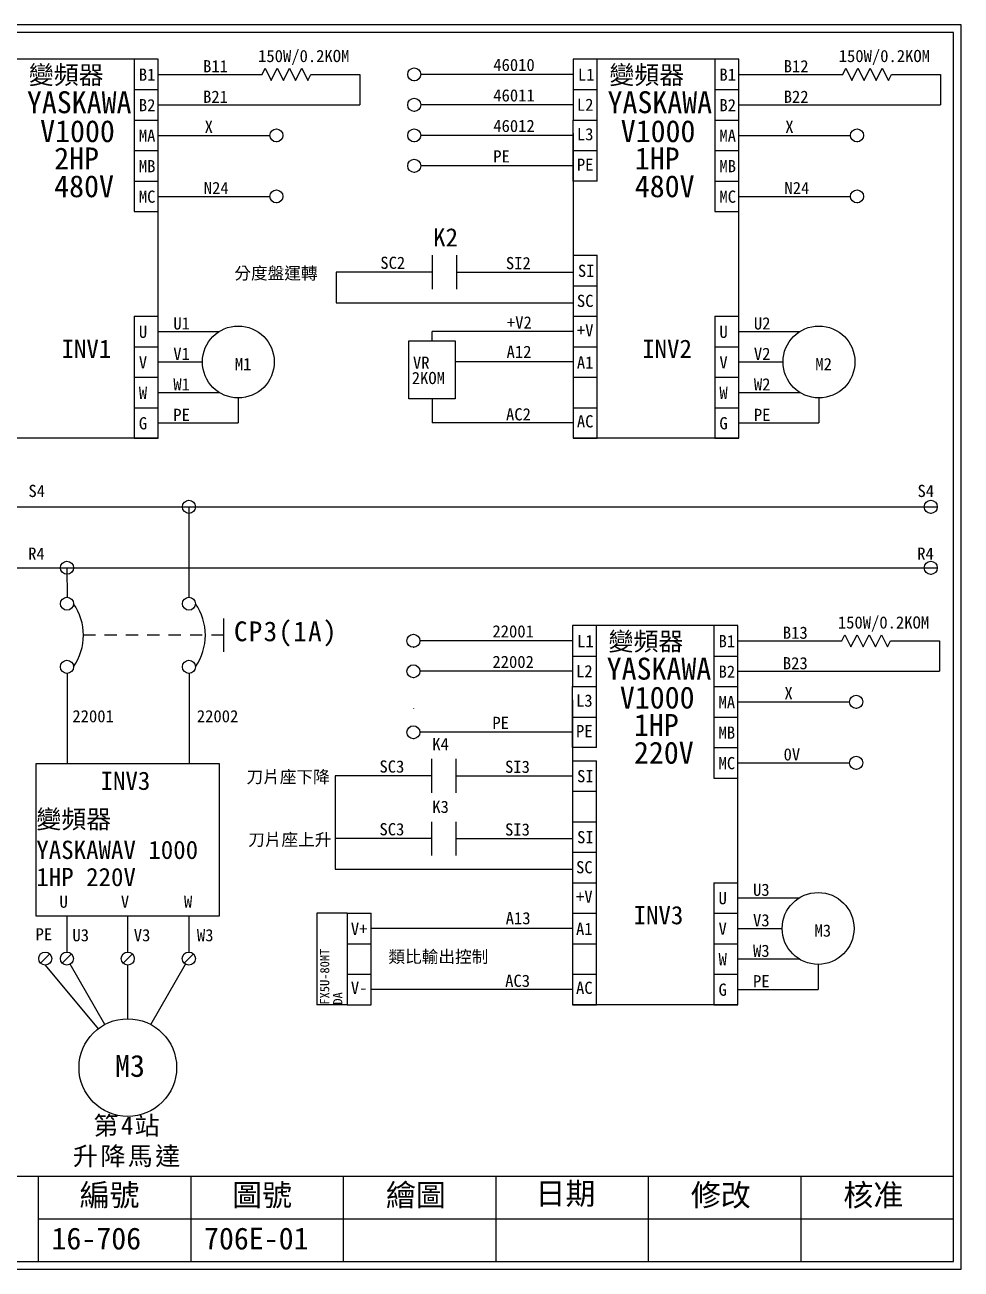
# Model space of a CAD drawing. Extents: x 10 to 297, y 3 to 207.
# Drawn here: x 143.5 to 297, y 3 to 207 of the extents above; entities that cross this region are included whole.
import ezdxf

# ---------------------------------------------------------------- set-up
doc = ezdxf.new("R2010")
doc.units = 0
doc.linetypes.add('HIDDEN9', pattern=[3.5, 2, -1.5])
doc.layers.get('0').update_dxf_attribs({"linetype": 'CONTINUOUS'})
doc.layers.add('圖框層', color=7, linetype='CONTINUOUS')
doc.layers.add('標尺寸層', color=3, linetype='CONTINUOUS')
doc.styles.add('STSL', font='kaiu.ttf')
doc.styles.add('標楷體', font='kaiu.ttf')

msp = doc.modelspace()

# ---------------------------------------------------------------- linework, layer by layer
at = {"color": 7}
for p, q in [((165.35, 201.36), (138.2, 201.36)), ((161.4, 201.36), (161.4, 196.36)), ((165.35, 139.21), (165.35, 201.36)), ((165.35, 196.36), (165.35, 201.36)), ((260.54, 201.36), (233.4, 201.36)), ((233.4, 201.36), (233.4, 196.36)), ((237.34, 196.36), (237.34, 201.36)), ((256.6, 201.36), (256.6, 196.36)), ((260.54, 139.21), (260.54, 201.36)), ((260.54, 196.36), (260.54, 201.36)), ((165.35, 198.86), (182.38, 198.86)), ((182.38, 198.86), (182.88, 199.86)), ((182.88, 199.86), (183.88, 197.86)), ((183.88, 197.86), (184.88, 199.86)), ((184.88, 199.86), (185.88, 197.86)), ((185.88, 197.86), (186.88, 199.86)), ((186.88, 199.86), (187.88, 197.86)), ((187.88, 197.86), (188.88, 199.86)), ((188.88, 199.86), (189.88, 197.86)), ((189.88, 197.86), (190.38, 198.86)), ((190.38, 198.86), (198.41, 198.86)), ((198.41, 198.86), (198.41, 193.86)), ((260.54, 198.86), (277.58, 198.86)), ((277.58, 198.86), (278.08, 199.86)), ((278.08, 199.86), (279.08, 197.86)), ((279.08, 197.86), (280.08, 199.86)), ((280.08, 199.86), (281.08, 197.86)), ((281.08, 197.86), (282.08, 199.86)), ((282.08, 199.86), (283.08, 197.86)), ((283.08, 197.86), (284.08, 199.86)), ((284.08, 199.86), (285.08, 197.86)), ((285.08, 197.86), (285.58, 198.86)), ((285.58, 198.86), (293.61, 198.86)), ((293.61, 198.86), (293.61, 193.86)), ((161.4, 196.36), (165.35, 196.36)), ((161.4, 196.36), (161.4, 191.36)), ((165.35, 191.36), (165.35, 196.36)), ((233.4, 196.36), (233.4, 191.36)), ((233.4, 196.36), (237.34, 196.36)), ((237.34, 191.36), (237.34, 196.36)), ((256.6, 196.36), (260.54, 196.36)), ((256.6, 196.36), (256.6, 191.36)), ((260.54, 191.36), (260.54, 196.36)), ((165.35, 193.86), (198.41, 193.86)), ((260.54, 193.86), (293.61, 193.86)), ((161.4, 191.36), (165.35, 191.36)), ((161.4, 191.36), (161.4, 186.36)), ((165.35, 186.36), (165.35, 191.36)), ((233.4, 191.36), (237.34, 191.36)), ((237.34, 186.36), (237.34, 191.36)), ((256.6, 191.36), (260.54, 191.36)), ((256.6, 191.36), (256.6, 186.36)), ((260.54, 186.36), (260.54, 191.36)), ((233.4, 189.21), (233.4, 139.21)), ((161.4, 186.36), (165.35, 186.36)), ((161.4, 186.36), (161.4, 181.36)), ((165.35, 181.36), (165.35, 186.36)), ((233.4, 186.36), (237.34, 186.36)), ((233.4, 186.36), (237.34, 186.36)), ((237.34, 181.36), (237.34, 186.36)), ((256.6, 186.36), (260.54, 186.36)), ((256.6, 186.36), (256.6, 181.36)), ((260.54, 181.36), (260.54, 186.36)), ((161.4, 181.36), (165.35, 181.36)), ((161.4, 181.36), (165.35, 181.36)), ((161.4, 181.36), (161.4, 176.36)), ((165.35, 176.36), (165.35, 181.36)), ((256.6, 181.36), (260.54, 181.36)), ((256.6, 181.36), (260.54, 181.36)), ((256.6, 181.36), (256.6, 176.36)), ((260.54, 176.36), (260.54, 181.36)), ((161.4, 176.36), (165.35, 176.36)), ((256.6, 176.36), (260.54, 176.36)), ((233.4, 169.21), (233.4, 164.21)), ((233.4, 169.21), (237.34, 169.21)), ((237.34, 164.21), (237.34, 169.21)), ((210.3, 166.43), (194.53, 166.43)), ((194.53, 166.43), (194.53, 161.43)), ((214.27, 166.43), (233.4, 166.43)), ((233.4, 164.21), (233.4, 159.21)), ((233.4, 164.21), (237.34, 164.21)), ((237.34, 159.21), (237.34, 164.21)), ((194.53, 161.43), (233.4, 161.43)), ((161.4, 159.21), (165.35, 159.21)), ((161.4, 159.21), (161.4, 154.21)), ((165.35, 154.21), (165.35, 159.21)), ((233.4, 159.21), (237.34, 159.21)), ((237.34, 154.21), (237.34, 159.21)), ((256.6, 159.21), (260.54, 159.21)), ((256.6, 159.21), (256.6, 154.21)), ((260.54, 154.21), (260.54, 159.21)), ((206.46, 155.16), (214.05, 155.16)), ((206.46, 145.69), (206.46, 155.16)), ((210.25, 155.16), (210.25, 156.71)), ((233.4, 156.71), (210.25, 156.71)), ((214.05, 155.16), (214.05, 145.69)), ((161.4, 154.21), (165.35, 154.21)), ((161.4, 154.21), (161.4, 149.21)), ((165.35, 149.21), (165.35, 154.21)), ((233.4, 154.21), (237.34, 154.21)), ((237.34, 149.21), (237.34, 154.21)), ((256.6, 154.21), (260.54, 154.21)), ((256.6, 154.21), (256.6, 149.21)), ((260.54, 149.21), (260.54, 154.21)), ((233.4, 151.71), (214.05, 151.71)), ((161.4, 149.21), (165.35, 149.21)), ((161.4, 149.21), (161.4, 144.21)), ((165.35, 144.21), (165.35, 149.21)), ((233.4, 149.21), (237.34, 149.21)), ((237.34, 144.21), (237.34, 149.21)), ((256.6, 149.21), (260.54, 149.21)), ((256.6, 149.21), (256.6, 144.21)), ((260.54, 144.21), (260.54, 149.21)), ((214.05, 145.69), (206.46, 145.69)), ((210.25, 145.69), (210.25, 141.71)), ((161.4, 144.21), (165.35, 144.21)), ((161.4, 144.21), (165.35, 144.21)), ((161.4, 144.21), (161.4, 139.21)), ((165.35, 139.21), (165.35, 144.21)), ((233.4, 144.21), (237.34, 144.21)), ((237.34, 139.21), (237.34, 144.21)), ((256.6, 144.21), (260.54, 144.21)), ((256.6, 144.21), (260.54, 144.21)), ((256.6, 144.21), (256.6, 139.21)), ((260.54, 139.21), (260.54, 144.21)), ((233.4, 141.71), (210.25, 141.71)), ((165.35, 139.21), (138.2, 139.21)), ((161.4, 139.21), (165.35, 139.21)), ((260.54, 139.21), (233.4, 139.21)), ((233.4, 139.21), (237.34, 139.21)), ((256.6, 139.21), (260.54, 139.21)), ((150.4, 117.96), (150.41, 113.15)), ((260.4, 108.5), (233.26, 108.5)), ((233.26, 108.5), (233.26, 103.5)), ((237.2, 103.5), (237.2, 108.5)), ((256.46, 108.5), (256.46, 103.5)), ((260.4, 46.35), (260.4, 108.5)), ((260.4, 103.5), (260.4, 108.5)), ((277.44, 106), (277.94, 107)), ((277.94, 107), (278.94, 105)), ((278.94, 105), (279.94, 107)), ((279.94, 107), (280.94, 105)), ((280.94, 105), (281.94, 107)), ((281.94, 107), (282.94, 105)), ((282.94, 105), (283.94, 107)), ((283.94, 107), (284.94, 105)), ((260.4, 106), (277.44, 106)), ((284.94, 105), (285.44, 106)), ((285.44, 106), (293.47, 106)), ((293.47, 106), (293.47, 101)), ((233.26, 103.5), (233.26, 98.5)), ((233.26, 103.5), (237.2, 103.5)), ((237.2, 98.5), (237.2, 103.5)), ((256.46, 103.5), (260.4, 103.5)), ((256.46, 103.5), (256.46, 98.5)), ((260.4, 98.5), (260.4, 103.5)), ((260.4, 101), (293.47, 101)), ((233.26, 98.5), (237.2, 98.5)), ((237.2, 93.5), (237.2, 98.5)), ((256.46, 98.5), (260.4, 98.5)), ((256.46, 98.5), (256.46, 93.5)), ((260.4, 93.5), (260.4, 98.5)), ((233.26, 96.35), (233.26, 46.35)), ((233.26, 93.5), (237.2, 93.5)), ((233.26, 93.5), (237.2, 93.5)), ((237.2, 88.5), (237.2, 93.5)), ((256.46, 93.5), (260.4, 93.5)), ((256.46, 93.5), (256.46, 88.5)), ((260.4, 88.5), (260.4, 93.5)), ((256.46, 88.5), (260.4, 88.5)), ((256.46, 88.5), (260.4, 88.5)), ((256.46, 88.5), (256.46, 83.5)), ((260.4, 83.5), (260.4, 88.5)), ((233.26, 86.35), (233.26, 81.35)), ((233.26, 86.35), (237.2, 86.35)), ((237.2, 81.35), (237.2, 86.35)), ((194.39, 83.85), (194.39, 68.57)), ((210.16, 83.85), (194.39, 83.85)), ((214.13, 83.85), (233.26, 83.85)), ((256.46, 83.5), (260.4, 83.5)), ((233.26, 81.35), (233.26, 76.35)), ((233.26, 81.35), (237.2, 81.35)), ((233.26, 81.35), (237.2, 81.35)), ((237.2, 76.35), (237.2, 81.35)), ((233.26, 76.35), (233.26, 71.35)), ((233.26, 76.35), (237.2, 76.35)), ((233.26, 76.35), (237.2, 76.35)), ((237.2, 71.35), (237.2, 76.35)), ((210.16, 73.57), (194.39, 73.57)), ((214.13, 73.57), (233.26, 73.57)), ((233.26, 71.35), (233.26, 66.35)), ((233.26, 71.35), (237.2, 71.35)), ((237.2, 66.35), (237.2, 71.35)), ((194.39, 68.57), (233.26, 68.57)), ((233.26, 66.35), (237.2, 66.35)), ((237.2, 61.35), (237.2, 66.35)), ((256.46, 66.35), (260.4, 66.35)), ((256.46, 66.35), (256.46, 61.35)), ((260.4, 61.35), (260.4, 66.35)), ((196.34, 61.35), (200.28, 61.35)), ((200.28, 56.35), (200.28, 61.35)), ((233.26, 61.35), (237.2, 61.35)), ((237.2, 56.35), (237.2, 61.35)), ((256.46, 61.35), (260.4, 61.35)), ((256.46, 61.35), (256.46, 56.35)), ((260.4, 56.35), (260.4, 61.35)), ((170.38, 60.87), (170.38, 54.98)), ((196.34, 56.35), (200.28, 56.35)), ((200.28, 51.35), (200.28, 56.35)), ((233.26, 56.35), (237.2, 56.35)), ((237.2, 51.35), (237.2, 56.35)), ((256.46, 56.35), (260.4, 56.35)), ((256.46, 56.35), (256.46, 51.35)), ((260.4, 51.35), (260.4, 56.35)), ((147.6, 54.67), (146.08, 53.16)), ((151.14, 54.67), (149.62, 53.16)), ((161.12, 54.67), (159.61, 53.15)), ((171.14, 54.67), (169.62, 53.16)), ((156.6, 43.1), (150.91, 52.99)), ((164.13, 43.1), (169.83, 53)), ((196.34, 51.35), (200.28, 51.35)), ((200.28, 46.35), (200.28, 51.35)), ((233.26, 51.35), (237.2, 51.35)), ((237.2, 46.35), (237.2, 51.35)), ((256.46, 51.35), (260.4, 51.35)), ((256.46, 51.35), (260.4, 51.35)), ((256.46, 51.35), (256.46, 46.35)), ((260.4, 46.35), (260.4, 51.35)), ((196.34, 46.35), (200.28, 46.35)), ((260.4, 46.35), (233.26, 46.35)), ((233.26, 46.35), (237.2, 46.35)), ((256.46, 46.35), (260.4, 46.35))]:
    msp.add_line(p, q, dxfattribs=at)
at = {"color": 7, "linetype": 'HIDDEN9'}
msp.add_line((176.07, 106.91), (153.1, 106.91), dxfattribs=at)
at = {"color": 7}
for centre, radius in [((207.33, 198.86), 1.07), ((207.33, 193.86), 1.07), ((184.73, 188.86), 1.07), ((207.33, 188.86), 1.07), ((279.93, 188.86), 1.07), ((207.33, 183.86), 1.07), ((184.73, 178.86), 1.07), ((279.93, 178.86), 1.07), ((170.4, 127.96), 1.07), ((292.02, 127.96), 1.07), ((150.4, 117.97), 1.07), ((292.02, 117.96), 1.07), ((150.4, 112.08), 1.07), ((170.4, 112.08), 1.07), ((207.19, 106), 1.07), ((150.4, 101.73), 1.07), ((170.4, 101.73), 1.07), ((207.19, 101), 1.07), ((279.79, 96), 1.07), ((207.19, 91), 1.07), ((279.79, 86), 1.07), ((146.84, 53.91), 1.07), ((150.38, 53.91), 1.07), ((160.36, 53.91), 1.07), ((170.38, 53.91), 1.07), ((160.37, 36.04), 8)]:
    msp.add_circle(centre, radius, dxfattribs=at)
for centre in [(144.04, 106.91), (164.04, 106.91)]:
    msp.add_arc(centre, 9.05, 325.1286, 34.8714, dxfattribs=at)
at = {"layer": '圖框層', "color": 7}
for p, q in [((297, 206.97), (10, 206.97)), ((297, 3), (297, 206.97)), ((295.75, 205.72), (11.25, 205.72)), ((295.75, 4.25), (295.75, 205.72)), ((11.25, 18.25), (295.75, 18.25)), ((145.75, 4.25), (145.75, 18.25)), ((170.75, 4.25), (170.75, 18.25)), ((195.75, 4.25), (195.75, 18.25)), ((220.75, 4.25), (220.75, 18.25)), ((245.75, 4.25), (245.75, 18.25)), ((270.75, 4.25), (270.75, 18.25)), ((145.75, 11.25), (295.75, 11.25)), ((11.25, 4.25), (295.75, 4.25)), ((10, 3), (297, 3))]:
    msp.add_line(p, q, dxfattribs=at)
at = {"layer": '標尺寸層', "color": 7}
for p, q in [((237.34, 201.36), (233.4, 201.36)), ((233.4, 198.86), (208.4, 198.86)), ((207.33, 197.79), (207.33, 197.72)), ((233.4, 193.86), (208.4, 193.86)), ((207.33, 192.79), (207.33, 192.72)), ((233.4, 186.36), (233.4, 191.36)), ((165.35, 188.86), (183.66, 188.86)), ((184.73, 187.79), (184.73, 187.72)), ((207.33, 187.79), (207.33, 187.72)), ((233.4, 188.86), (208.4, 188.86)), ((260.54, 188.86), (278.86, 188.86)), ((279.93, 187.79), (279.93, 187.72)), ((233.4, 181.36), (233.4, 186.36)), ((233.4, 183.86), (208.4, 183.86)), ((207.33, 182.79), (207.33, 182.72)), ((237.34, 181.36), (233.4, 181.36)), ((165.35, 178.86), (183.66, 178.86)), ((184.73, 177.79), (184.73, 177.72)), ((260.54, 178.86), (278.86, 178.86)), ((279.93, 177.79), (279.93, 177.72)), ((210.3, 169.21), (210.3, 163.64)), ((214.27, 169.21), (214.27, 163.64)), ((233.4, 159.21), (233.4, 154.21)), ((165.35, 156.71), (175.38, 156.71)), ((260.54, 156.71), (270.58, 156.71)), ((233.4, 154.21), (233.4, 149.21)), ((165.35, 151.71), (172.6, 151.71)), ((260.54, 151.71), (267.8, 151.71)), ((233.4, 149.21), (233.4, 144.21)), ((165.35, 146.71), (175.38, 146.71)), ((178.49, 145.82), (178.49, 141.71)), ((260.54, 146.71), (270.58, 146.71)), ((273.69, 145.82), (273.69, 141.71)), ((233.4, 144.21), (233.4, 139.21)), ((165.35, 141.71), (178.49, 141.71)), ((260.54, 141.71), (273.69, 141.71)), ((141.09, 127.96), (217.6, 127.96)), ((170.4, 127.96), (170.4, 113.15)), ((170.4, 126.89), (170.4, 126.82)), ((217.6, 127.96), (293.09, 127.96)), ((292.01, 126.89), (292.01, 126.82)), ((141.09, 117.96), (197.6, 117.96)), ((150.4, 116.89), (150.4, 116.83)), ((197.6, 117.96), (293.09, 117.96)), ((292.01, 116.89), (292.01, 116.82)), ((176.07, 109.64), (176.07, 104.18)), ((237.2, 108.5), (233.26, 108.5)), ((207.19, 104.93), (207.19, 104.86)), ((233.26, 106), (208.26, 106)), ((150.42, 100.66), (150.42, 85.87)), ((170.42, 100.66), (170.42, 85.88)), ((233.26, 101), (208.26, 101)), ((207.19, 99.93), (207.19, 99.86)), ((233.26, 93.5), (233.26, 98.5)), ((260.4, 96), (278.72, 96)), ((207.19, 94.93), (207.19, 94.86)), ((279.79, 94.93), (279.79, 94.86)), ((233.26, 88.5), (233.26, 93.5)), ((207.19, 89.93), (207.19, 89.86)), ((233.26, 91), (208.26, 91)), ((237.2, 88.5), (233.26, 88.5)), ((145.37, 85.87), (170.36, 85.88)), ((145.37, 60.87), (145.37, 85.87)), ((170.36, 85.88), (175.36, 85.88)), ((175.36, 85.88), (175.36, 60.88)), ((210.16, 86.64), (210.16, 81.07)), ((214.13, 86.64), (214.13, 81.07)), ((260.4, 86), (278.72, 86)), ((279.79, 84.93), (279.79, 84.86)), ((210.16, 76.35), (210.16, 70.79)), ((214.13, 76.35), (214.13, 70.79)), ((233.26, 66.35), (233.26, 61.35)), ((260.4, 63.85), (270.44, 63.85)), ((196.34, 61.35), (191.34, 61.35)), ((191.34, 61.35), (191.34, 46.35)), ((196.34, 61.35), (196.34, 56.35)), ((233.26, 61.35), (233.26, 56.35)), ((175.36, 60.88), (145.37, 60.87)), ((150.38, 60.87), (150.38, 54.98)), ((160.37, 54.98), (160.37, 60.87)), ((233.26, 58.85), (200.28, 58.85)), ((260.4, 58.85), (267.66, 58.85)), ((196.34, 56.35), (196.34, 51.35)), ((233.26, 56.35), (233.26, 51.35)), ((260.4, 53.85), (270.44, 53.85)), ((146.84, 52.84), (155.52, 42.4)), ((160.37, 44.04), (160.36, 52.84)), ((196.34, 51.35), (196.34, 46.35)), ((233.26, 51.35), (233.26, 46.35)), ((273.55, 52.97), (273.55, 48.85)), ((233.26, 48.85), (200.28, 48.85)), ((260.4, 48.85), (273.55, 48.85)), ((196.34, 46.35), (191.34, 46.35))]:
    msp.add_line(p, q, dxfattribs=at)
for centre in [(178.49, 151.71), (273.69, 151.71), (273.55, 58.85)]:
    msp.add_circle(centre, 5.89, dxfattribs=at)

# ---------------------------------------------------------------- texts
at = {"color": 7, "attachment_point": 2, "style": '標楷體'}
for s, insert, char_height, width in [('\\pt6.5;{\\T1.1;CP3(1A)}', (186.29, 109.18), 3.25, 20.4577), ('{\\T1.1;第4站\\P升降馬達}', (160.37, 28.04), 3, 27.9333)]:
    msp.add_mtext(s, dxfattribs=dict(at, insert=insert, char_height=char_height, width=width))
at = {"layer": '圖框層', "color": 7, "style": 'STSL'}
for s, height, p in [('150W/0.2KOM', 2, (181.73, 200.87)), ('150W/0.2KOM', 2, (276.93, 200.87)), ('變頻器', 3, (144.13, 197.27)), ('B11', 2, (172.71, 199.19)), ('46010', 2, (220.29, 199.41)), ('變頻器', 3, (239.32, 197.27)), ('B12', 2, (267.91, 199.19)), ('B1', 2, (162.18, 197.81)), ('L1', 2, (234.17, 197.81)), ('B1', 2, (257.37, 197.81)), ('YASKAWA', 3.6, (143.83, 192.49)), ('B21', 2, (172.71, 194.19)), ('46011', 2, (220.29, 194.41)), ('YASKAWA', 3.6, (239.03, 192.49)), ('B22', 2, (267.91, 194.19)), ('B2', 2, (162.18, 192.81)), ('L2', 2, (234, 192.88)), ('B2', 2, (257.37, 192.81)), ('V1000', 3.6, (146, 187.75)), ('MA', 2, (162.18, 187.81)), ('X', 2, (172.97, 189.27)), ('46012', 2, (220.29, 189.41)), ('L3', 2, (234, 188.05)), ('V1000', 3.6, (241.19, 187.75)), ('MA', 2, (257.37, 187.81)), ('X', 2, (268.17, 189.27)), ('2HP', 3.6, (148.3, 183.27)), ('PE', 2, (220.29, 184.41)), ('1HP', 3.6, (243.5, 183.27)), ('MB', 2, (162.18, 182.81)), ('PE', 2, (234, 183.05)), ('MB', 2, (257.37, 182.81)), ('480V', 3.6, (148.3, 178.72)), ('480V', 3.6, (243.5, 178.72)), ('MC', 2, (162.18, 177.81)), ('N24', 2, (172.83, 179.23)), ('MC', 2, (257.37, 177.81)), ('N24', 2, (268.03, 179.23)), ('K2', 3, (210.43, 170.64)), ('分度盤運轉', 2, (177.84, 165.26)), ('SC2', 2, (201.77, 166.97)), ('SI2', 2, (222.36, 166.92)), ('SI', 2, (234.17, 165.66)), ('SC', 2, (234, 160.73)), ('+V2', 2, (222.53, 157.19)), ('U', 2, (162.18, 155.66)), ('U1', 2, (167.83, 157.04)), ('+V', 2, (234, 155.9)), ('U', 2, (257.37, 155.66)), ('U2', 2, (263.02, 157.04)), ('INV1', 3, (149.5, 152.38)), ('INV2', 3, (244.7, 152.38)), ('V1', 2, (167.83, 152.04)), ('A12', 2, (222.47, 152.38)), ('V2', 2, (263.02, 152.04)), ('V', 2, (162.18, 150.66)), ('M1', 2, (177.91, 150.36)), ('VR', 2, (207.12, 150.59)), ('A1', 2, (234, 150.63)), ('V', 2, (257.37, 150.66)), ('M2', 2, (273.1, 150.36)), ('W1', 2, (167.83, 147.04)), ('2KOM', 2, (206.93, 148.08)), ('W2', 2, (263.02, 147.04)), ('W', 2, (162.18, 145.66)), ('W', 2, (257.37, 145.66)), ('PE', 2, (167.83, 142.04)), ('AC2', 2, (222.38, 142.13)), ('AC', 2, (234, 140.98)), ('PE', 2, (263.02, 142.04)), ('G', 2, (162.18, 140.66)), ('G', 2, (257.37, 140.66)), ('S4', 2, (144.08, 129.57)), ('S4', 2, (289.85, 129.57)), ('R4', 2, (144.03, 119.29)), ('R4', 2, (289.8, 119.29)), ('150W/0.2KOM', 2, (276.79, 108.01)), ('22001', 2, (220.15, 106.55)), ('B13', 2, (267.77, 106.33)), ('L1', 2, (234.03, 104.95)), ('變頻器', 3, (239.18, 104.41)), ('B1', 2, (257.23, 104.95)), ('22002', 2, (220.15, 101.55)), ('L2', 2, (233.86, 100.02)), ('YASKAWA', 3.6, (238.89, 99.63)), ('B23', 2, (267.77, 101.33)), ('B2', 2, (257.23, 99.95)), ('V1000', 3.6, (241.05, 94.9)), ('X', 2, (268.03, 96.42)), ('L3', 2, (233.86, 95.2)), ('MA', 2, (257.23, 94.95)), ('22001', 2, (151.28, 92.64)), ('22002', 2, (171.69, 92.64)), ('1HP', 3.6, (243.36, 90.41)), ('PE', 2, (220.15, 91.55)), ('PE', 2, (233.86, 90.2)), ('MB', 2, (257.23, 89.95)), ('K4', 2, (210.29, 88.07)), ('220V', 3.6, (243.36, 85.86)), ('0V', 2, (267.89, 86.38)), ('SC3', 2, (201.63, 84.39)), ('SI3', 2, (222.22, 84.35)), ('MC', 2, (257.23, 84.95)), ('INV3', 3, (155.9, 81.56)), ('刀片座下降', 2, (179.83, 82.69)), ('SI', 2, (234.03, 82.81)), ('K3', 2, (210.29, 77.79)), ('變頻器', 3, (145.37, 75.26)), ('SC3', 2, (201.63, 74.11)), ('SI3', 2, (222.22, 74.07)), ('刀片座上升', 2, (180.1, 72.41)), ('SI', 2, (234.03, 72.81)), ('YASKAWAV 1000', 3, (145.37, 70.23)), ('SC', 2, (233.86, 67.88)), ('1HP 220V', 3, (145.37, 65.78)), ('U3', 2, (262.88, 64.19)), ('U', 2, (149.17, 62.24)), ('V', 2, (159.23, 62.24)), ('W', 2, (169.58, 62.24)), ('+V', 2, (233.86, 63.05)), ('U', 2, (257.23, 62.81)), ('A13', 2, (222.33, 59.53)), ('INV3', 3, (243.29, 59.53)), ('V+', 2, (196.94, 57.77)), ('A1', 2, (233.86, 57.77)), ('V', 2, (257.23, 57.81)), ('V3', 2, (262.88, 59.19)), ('M3', 2, (272.96, 57.5)), ('PE', 2, (145.25, 56.89)), ('U3', 2, (151.29, 56.74)), ('V3', 2, (161.35, 56.74)), ('W3', 2, (171.7, 56.74)), ('類比輸出控制', 2, (203.11, 53.22)), ('W3', 2, (262.88, 54.19)), ('W', 2, (257.23, 52.81)), ('AC3', 2, (222.24, 49.27)), ('PE', 2, (262.88, 49.19)), ('V-', 2, (196.94, 48.12)), ('AC', 2, (233.86, 48.12)), ('G', 2, (257.23, 47.81)), ('M3', 3.6, (158.28, 34.52)), ('編號', 3.6, (152.47, 13.34)), ('圖號', 3.6, (177.47, 13.34)), ('繪圖', 3.6, (202.69, 13.34)), ('日期', 3.6, (227.22, 13.59)), ('修改', 3.6, (252.69, 13.34)), ('核准', 3.6, (277.69, 13.34)), ('16-706', 3.6, (147.86, 6.22)), ('706E-01', 3.6, (172.86, 6.22))]:
    msp.add_text(s, height=height, dxfattribs=at).set_placement(p)
for s, p in [('FX5U-80MT', (193.4, 46.35)), ('DA', (195.54, 46.35))]:
    msp.add_text(s, height=1.5, rotation=90, dxfattribs=at).set_placement(p)

doc.saveas('drawing.dxf')
